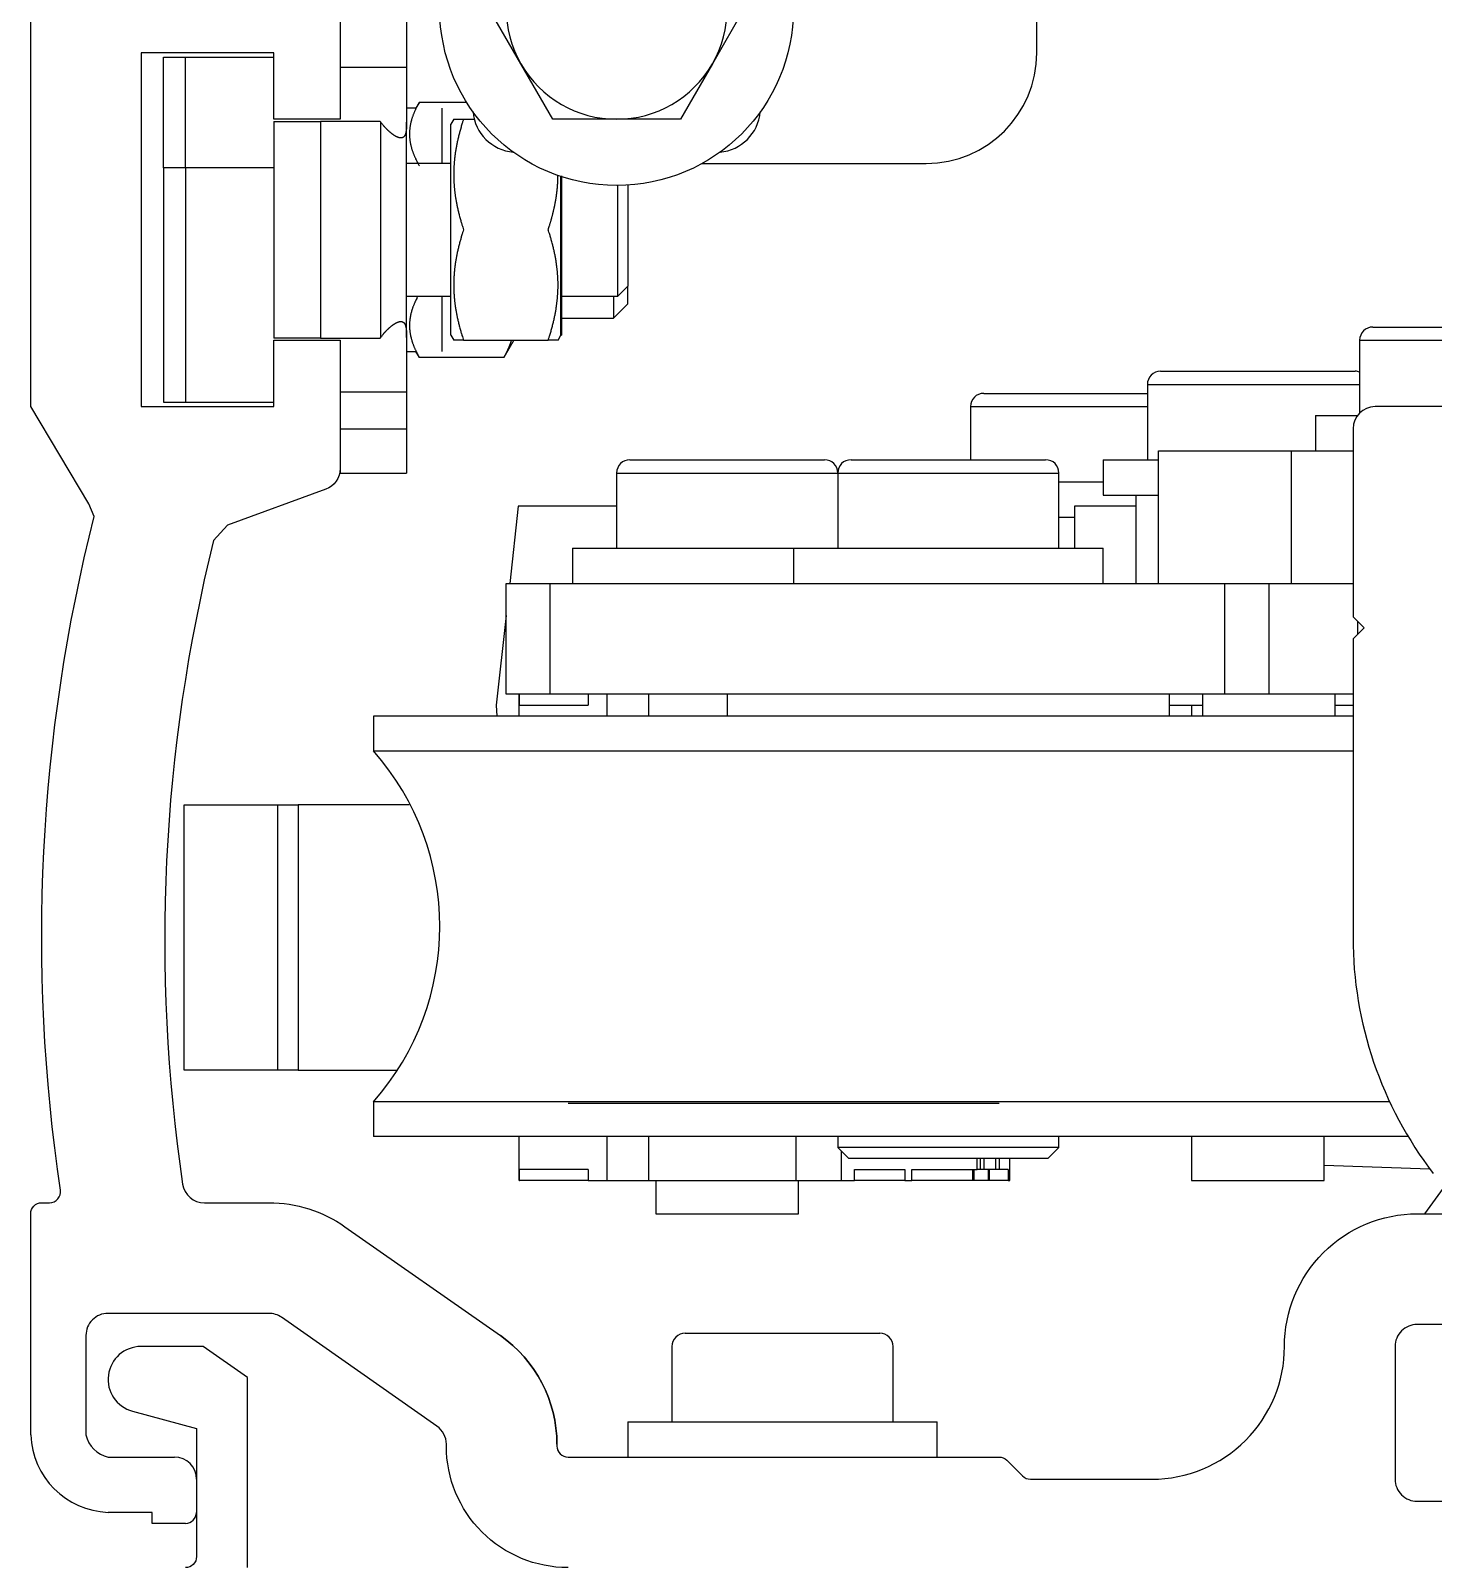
# Model space of a CAD drawing. Header units: centimetres. Extents: x 26569 to 160723, y -3143 to 14565.
# Drawn here: x 46027.742 to 46030.914, y 398.219 to 401.687 of the extents above; entities that cross this region are included whole.
import ezdxf

# ---------------------------------------------------------------- set-up
doc = ezdxf.new("R2010")
doc.units = ezdxf.units.CM
doc.header["$LTSCALE"] = 100
doc.layers.add('A-GLAZ-FRME', color=12, linetype='Continuous')

msp = doc.modelspace()

# ---------------------------------------------------------------- linework, layer by layer
at = {"layer": 'A-GLAZ-FRME'}
for p, q in [((46028.5921, 401.9368), (46028.5921, 401.6036)), ((46030.0171, 401.6368), (46030.0171, 401.8868)), ((46028.8506, 401.6118), (46028.7784, 401.7368)), ((46029.3558, 401.7368), (46029.2836, 401.6118)), ((46028.0421, 401.3768), (46028.0421, 401.6268)), ((46028.0421, 401.6268), (46028.0921, 401.6268)), ((46028.0921, 401.3768), (46028.0921, 401.6268)), ((46028.0921, 401.6268), (46028.2921, 401.6268)), ((46028.5921, 401.6036), (46028.4421, 401.6036)), ((46028.5921, 401.6036), (46028.5921, 401.4803)), ((46028.9228, 401.4868), (46028.8506, 401.6118)), ((46029.2836, 401.6118), (46029.2114, 401.4868)), ((46028.6137, 401.5118), (46028.5921, 401.5118)), ((46028.621, 401.5255), (46028.6131, 401.5118)), ((46028.621, 401.5255), (46028.7275, 401.5255)), ((46028.6721, 401.5118), (46028.6721, 401.3868)), ((46028.2917, 401.4818), (46028.2917, 400.9918)), ((46028.2917, 401.4818), (46028.3977, 401.4818)), ((46028.3977, 401.4818), (46028.3977, 400.9918)), ((46028.5324, 401.4818), (46028.3977, 401.4818)), ((46028.5335, 401.4803), (46028.5335, 400.9934)), ((46028.5921, 400.9934), (46028.5921, 401.4803)), ((46028.6986, 401.4868), (46028.6921, 401.4755)), ((46028.6921, 400.9982), (46028.6921, 401.4755)), ((46028.6986, 401.4868), (46028.721, 401.4868)), ((46028.721, 401.4868), (46028.7453, 401.4868)), ((46029.0671, 401.4868), (46028.9228, 401.4868)), ((46029.2114, 401.4868), (46029.0671, 401.4868)), ((46028.0921, 401.3768), (46028.0421, 401.3768)), ((46028.0421, 401.3768), (46028.0421, 400.8468)), ((46028.2917, 401.3768), (46028.0921, 401.3768)), ((46028.0921, 401.3768), (46028.0921, 400.8468)), ((46028.6921, 401.3868), (46028.5921, 401.3868)), ((46029.2608, 401.3868), (46029.7671, 401.3868)), ((46028.9411, 400.9982), (46028.9411, 401.3589)), ((46028.9421, 401.3586), (46028.9421, 400.9982)), ((46029.0696, 401.2368), (46029.0696, 401.3379)), ((46029.0921, 401.3382), (46029.0921, 401.2368)), ((46029.0696, 401.0868), (46029.0696, 401.2368)), ((46029.0921, 401.2368), (46029.0921, 401.1093)), ((46029.0696, 401.0868), (46029.0921, 401.1093)), ((46029.0921, 401.0693), (46029.0921, 401.1093)), ((46028.5921, 401.0868), (46028.6921, 401.0868)), ((46028.6721, 401.0868), (46028.6721, 400.9618)), ((46028.9421, 401.0868), (46029.0696, 401.0868)), ((46029.0596, 401.0868), (46029.0596, 401.0368)), ((46029.0596, 401.0368), (46029.0921, 401.0693)), ((46028.9421, 401.0368), (46029.0596, 401.0368)), ((46028.3977, 400.9918), (46028.2917, 400.9918)), ((46028.3977, 400.9918), (46028.5324, 400.9918)), ((46028.5921, 400.9934), (46028.5921, 400.87)), ((46028.6921, 400.9982), (46028.6986, 400.9869)), ((46028.9346, 400.9869), (46028.9411, 400.9982)), ((46028.9411, 400.9982), (46028.9421, 400.9982)), ((46030.7771, 401.0168), (46030.9971, 401.0168)), ((46028.5921, 400.9618), (46028.6137, 400.9618)), ((46028.621, 400.9482), (46028.6131, 400.9618)), ((46028.721, 400.9868), (46028.6986, 400.9869)), ((46028.721, 400.9868), (46028.9122, 400.9868)), ((46028.8346, 400.9868), (46028.8122, 400.9482)), ((46028.9346, 400.9868), (46028.9122, 400.9868)), ((46030.7471, 400.9868), (46030.7471, 400.8224)), ((46030.7471, 400.9868), (46030.9971, 400.9868)), ((46028.8122, 400.9482), (46028.621, 400.9482)), ((46030.2671, 400.8868), (46030.2671, 400.7168)), ((46030.2671, 400.8868), (46030.5171, 400.8868)), ((46030.2971, 400.9168), (46030.5171, 400.9168)), ((46030.5171, 400.9168), (46030.7371, 400.9168)), ((46030.5171, 400.8868), (46030.7471, 400.8868)), ((46028.4421, 400.87), (46028.5921, 400.87)), ((46028.5921, 400.87), (46028.5921, 400.7868)), ((46029.8971, 400.8669), (46030.1171, 400.8669)), ((46030.1171, 400.8669), (46030.2671, 400.8669)), ((46028.0421, 400.8468), (46028.0921, 400.8468)), ((46028.0921, 400.8468), (46028.2921, 400.8468)), ((46029.8671, 400.8369), (46029.8671, 400.7168)), ((46029.8671, 400.8369), (46030.1171, 400.8369)), ((46030.1171, 400.8369), (46030.2671, 400.8369)), ((46030.6471, 400.8168), (46030.6471, 400.7368)), ((46030.6471, 400.8168), (46030.7432, 400.8168)), ((46031.5321, 400.8368), (46030.7821, 400.8368)), ((46028.4421, 400.7868), (46028.5921, 400.7868)), ((46028.5921, 400.7868), (46028.5921, 400.6868)), ((46030.7321, 400.7868), (46030.7321, 400.3618)), ((46029.0971, 400.7168), (46029.3171, 400.7168)), ((46029.3171, 400.7168), (46029.5371, 400.7168)), ((46029.5971, 400.7168), (46029.8171, 400.7168)), ((46029.8171, 400.7168), (46030.0371, 400.7168)), ((46030.1671, 400.7168), (46030.1671, 400.6368)), ((46030.1671, 400.7168), (46030.2921, 400.7168)), ((46030.2921, 400.4368), (46030.2921, 400.7368)), ((46030.2921, 400.7368), (46030.5921, 400.7368)), ((46030.5921, 400.7368), (46030.5921, 400.4368)), ((46030.5921, 400.7368), (46030.7321, 400.7368)), ((46028.4421, 400.6968), (46028.4421, 400.6868)), ((46028.4421, 400.6868), (46028.5921, 400.6868)), ((46029.0671, 400.6868), (46029.0671, 400.5168)), ((46029.0671, 400.6868), (46029.3171, 400.6868)), ((46029.3171, 400.6868), (46029.5671, 400.6868)), ((46029.5671, 400.6868), (46029.5671, 400.5168)), ((46029.5671, 400.6868), (46029.8171, 400.6868)), ((46029.8171, 400.6868), (46030.0671, 400.6868)), ((46030.0671, 400.5168), (46030.0671, 400.6868)), ((46030.0671, 400.6669), (46030.1171, 400.6669)), ((46030.1171, 400.6669), (46030.1671, 400.6669)), ((46028.8446, 400.6118), (46028.8252, 400.4368)), ((46029.0671, 400.6118), (46028.8446, 400.6118)), ((46030.2421, 400.6118), (46030.1021, 400.6118)), ((46030.1021, 400.6118), (46030.1021, 400.5168)), ((46030.1671, 400.6368), (46030.2421, 400.6368)), ((46030.2421, 400.4368), (46030.2421, 400.6368)), ((46030.2421, 400.6368), (46030.2921, 400.6368)), ((46030.0671, 400.5869), (46030.1021, 400.5869)), ((46028.9671, 400.5168), (46028.9671, 400.4368)), ((46028.9671, 400.5168), (46029.3171, 400.5168)), ((46029.3171, 400.5168), (46029.4671, 400.5168)), ((46029.4671, 400.5168), (46029.4671, 400.4368)), ((46029.4671, 400.5168), (46029.8171, 400.5168)), ((46029.8171, 400.5168), (46030.1671, 400.5168)), ((46030.1671, 400.4368), (46030.1671, 400.5168)), ((46028.8171, 400.1868), (46028.8171, 400.4368)), ((46028.8171, 400.4368), (46028.9171, 400.4368)), ((46028.8171, 400.4368), (46028.8171, 400.4368)), ((46028.9171, 400.1868), (46028.9171, 400.4368)), ((46028.9171, 400.4368), (46030.4421, 400.4368)), ((46028.9634, 400.4368), (46028.9634, 400.4368)), ((46030.2259, 400.4368), (46030.2259, 400.4368)), ((46030.4421, 400.1868), (46030.4421, 400.4368)), ((46030.4421, 400.4368), (46030.5421, 400.4368)), ((46030.5421, 400.4368), (46030.7321, 400.4368)), ((46030.5421, 400.4368), (46030.5421, 400.1868)), ((46028.8171, 400.3643), (46028.7946, 400.1618)), ((46030.7321, 400.3618), (46030.7571, 400.3368)), ((46030.7571, 400.3368), (46030.7321, 400.3118)), ((46030.7421, 400.3518), (46030.7421, 400.3218)), ((46030.7321, 400.3118), (46030.7321, 399.6368)), ((46028.7946, 400.1618), (46028.7946, 400.1618)), ((46028.7946, 400.1618), (46028.7959, 400.1368)), ((46028.9171, 400.1868), (46028.8171, 400.1868)), ((46028.8467, 400.1368), (46028.8467, 400.1868)), ((46028.8473, 400.1618), (46028.8473, 400.1868)), ((46028.8473, 400.1618), (46029.0027, 400.1618)), ((46030.4421, 400.1868), (46028.9171, 400.1868)), ((46029.0027, 400.1868), (46029.0027, 400.1618)), ((46029.0453, 400.1368), (46029.0453, 400.1868)), ((46029.1397, 400.1368), (46029.1397, 400.1868)), ((46029.3171, 400.1868), (46029.3171, 400.1368)), ((46030.3171, 400.1368), (46030.3171, 400.1868)), ((46030.3171, 400.1618), (46030.3921, 400.1618)), ((46030.3671, 400.1618), (46030.3671, 400.1368)), ((46030.3921, 400.1868), (46030.3921, 400.1368)), ((46030.5421, 400.1868), (46030.4421, 400.1868)), ((46030.7321, 400.1868), (46030.5421, 400.1868)), ((46030.6921, 400.1368), (46030.6921, 400.1868)), ((46030.6921, 400.1618), (46030.7321, 400.1618)), ((46028.5171, 400.1368), (46028.5171, 400.0587)), ((46029.8171, 400.1368), (46028.5171, 400.1368)), ((46030.7321, 400.1368), (46029.8171, 400.1368)), ((46030.7321, 400.1368), (46030.7321, 400.1368)), ((46028.5171, 400.0587), (46029.8171, 400.0587)), ((46029.8171, 400.0587), (46030.7321, 400.0587)), ((46028.0893, 399.9368), (46028.3008, 399.9368)), ((46028.0893, 399.3368), (46028.0893, 399.9368)), ((46028.3008, 399.9368), (46028.3467, 399.9368)), ((46028.3008, 399.3368), (46028.3008, 399.9368)), ((46028.5978, 399.9368), (46028.3467, 399.9368)), ((46028.3467, 399.9368), (46028.3467, 399.3368)), ((46028.3008, 399.3368), (46028.0893, 399.3368)), ((46028.3467, 399.3368), (46028.3008, 399.3368)), ((46028.3467, 399.3368), (46028.5703, 399.3368)), ((46028.5171, 399.265), (46028.5171, 399.1868)), ((46029.8171, 399.265), (46028.5171, 399.265)), ((46028.9571, 399.2618), (46029.9318, 399.2618)), ((46030.8151, 399.265), (46029.8171, 399.265)), ((46029.8171, 399.1868), (46028.5171, 399.1868)), ((46028.8467, 399.0868), (46028.8467, 399.1868)), ((46029.0453, 399.0868), (46029.0453, 399.1868)), ((46029.1397, 399.0868), (46029.1397, 399.1868)), ((46029.4729, 399.0868), (46029.4729, 399.1868)), ((46029.5671, 399.1868), (46029.5671, 399.1618)), ((46030.8567, 399.1868), (46029.8171, 399.1868)), ((46030.0671, 399.1618), (46030.0671, 399.1868)), ((46030.3671, 399.1868), (46030.3671, 399.0868)), ((46030.6671, 399.0868), (46030.6671, 399.1868)), ((46029.5671, 399.1618), (46029.5921, 399.1368)), ((46029.8171, 399.1618), (46029.5671, 399.1618)), ((46029.5751, 399.1538), (46029.5751, 399.0868)), ((46030.0671, 399.1618), (46029.8171, 399.1618)), ((46030.0421, 399.1368), (46030.0671, 399.1618)), ((46029.8171, 399.1368), (46029.5921, 399.1368)), ((46030.0421, 399.1368), (46029.8171, 399.1368)), ((46029.8822, 399.1118), (46029.8822, 399.1368)), ((46029.8898, 399.1118), (46029.8898, 399.1368)), ((46029.8974, 399.1368), (46029.8974, 399.1118)), ((46029.9247, 399.1118), (46029.9247, 399.1368)), ((46029.9323, 399.1368), (46029.9323, 399.1118)), ((46029.956, 399.0868), (46029.956, 399.1368)), ((46030.0421, 399.1368), (46030.0421, 399.1368)), ((46030.6671, 399.1222), (46030.9056, 399.1139)), ((46028.8467, 399.0868), (46028.8473, 399.0868)), ((46029.0027, 399.1118), (46028.8473, 399.1118)), ((46028.8473, 399.0868), (46028.8473, 399.1118)), ((46029.0027, 399.0868), (46028.8473, 399.0868)), ((46029.0027, 399.1118), (46029.0027, 399.0868)), ((46029.0027, 399.0868), (46029.0453, 399.0868)), ((46029.0453, 399.0868), (46029.1397, 399.0868)), ((46029.1397, 399.0868), (46029.4729, 399.0868)), ((46029.1559, 399.0868), (46029.1559, 399.0118)), ((46029.4729, 399.0868), (46029.5751, 399.0868)), ((46029.4784, 399.0118), (46029.4784, 399.0868)), ((46029.5751, 399.0868), (46029.6046, 399.0868)), ((46029.6046, 399.1118), (46029.7189, 399.1118)), ((46029.6046, 399.0868), (46029.6046, 399.1118)), ((46029.7189, 399.0868), (46029.6046, 399.0868)), ((46029.6046, 399.0868), (46029.6046, 399.0868)), ((46029.7189, 399.1118), (46029.7189, 399.0868)), ((46029.7189, 399.0868), (46029.7347, 399.0868)), ((46029.7347, 399.1118), (46029.8822, 399.1118)), ((46029.7347, 399.0868), (46029.7347, 399.1118)), ((46029.8719, 399.0868), (46029.7347, 399.0868)), ((46029.7347, 399.0868), (46029.7347, 399.0868)), ((46029.8719, 399.1118), (46029.8719, 399.0868)), ((46029.8754, 399.0868), (46029.8719, 399.0868)), ((46029.8754, 399.0868), (46029.8754, 399.1118)), ((46029.9068, 399.0868), (46029.8754, 399.0868)), ((46029.8754, 399.0868), (46029.8754, 399.0868)), ((46029.8898, 399.1118), (46029.8822, 399.1118)), ((46029.8974, 399.1118), (46029.8898, 399.1118)), ((46029.9247, 399.1118), (46029.8974, 399.1118)), ((46029.9068, 399.1118), (46029.9068, 399.0868)), ((46029.9103, 399.0868), (46029.9068, 399.0868)), ((46029.9103, 399.0868), (46029.9103, 399.1118)), ((46029.9525, 399.0868), (46029.9103, 399.0868)), ((46029.9103, 399.0868), (46029.9103, 399.0868)), ((46029.9323, 399.1118), (46029.9247, 399.1118)), ((46029.9525, 399.1118), (46029.9323, 399.1118)), ((46029.9525, 399.1118), (46029.9525, 399.0868)), ((46029.9525, 399.0868), (46029.956, 399.0868)), ((46030.3671, 399.0868), (46030.6671, 399.0868)), ((46030.9421, 399.078), (46030.8941, 399.0118)), ((46029.1559, 399.0118), (46029.4784, 399.0118)), ((46029.2221, 398.7418), (46029.6621, 398.7418)), ((46029.1921, 398.7118), (46029.1921, 398.5418)), ((46029.6921, 398.5418), (46029.6921, 398.7118)), ((46029.0921, 398.5418), (46029.7921, 398.5418)), ((46029.0921, 398.5418), (46029.0921, 398.4618)), ((46029.7921, 398.4618), (46029.7921, 398.5418)), ((46027.9171, 398.4618), (46028.0671, 398.4618)), ((46028.9321, 398.4908), (46028.9321, 398.4868)), ((46028.1171, 398.4118), (46028.1171, 398.3368))]:
    msp.add_line(p, q, dxfattribs=at)
at = {"layer": 'A-GLAZ-FRME', "elevation": 0}
for points in [[(46027.7421, 398.5118), (46027.7421, 399.0118, -0.414214), (46027.7671, 399.0368), (46027.7847, 399.0368, 0.458249), (46027.8095, 399.0655, -0.099361), (46027.8858, 400.5886), (46027.8735, 400.6168), (46027.7421, 400.8371), (46027.7421, 406.5468, -0.414214), (46027.7571, 406.5618), (46027.8252, 406.5618, -0.339454), (46027.8734, 406.5248)], [(46028.4421, 401.8368), (46028.4421, 401.4868), (46028.2921, 401.4868), (46028.2921, 401.6368), (46027.9921, 401.6368), (46027.9921, 400.8368), (46028.2921, 400.8368), (46028.2921, 400.9868), (46028.4421, 400.9868), (46028.4421, 400.6968, -0.315299), (46028.4092, 400.6499), (46028.1871, 400.569), (46028.1558, 400.5345, 0.097785), (46028.0856, 399.0791, 0.369352), (46028.135, 399.0368), (46028.2807, 399.0368, -0.153915), (46028.4528, 398.9826), (46028.8042, 398.7366, -0.244698), (46028.9321, 398.4908), (46028.9321, 398.4868, 0.414214), (46028.9571, 398.4618), (46029.9318, 398.4618, -0.198912), (46029.9494, 398.4545), (46029.9848, 398.4192, 0.198912), (46030.0025, 398.4118), (46030.2771, 398.4118, 0.414214), (46030.5771, 398.7118, -0.414214), (46030.8771, 399.0118), (46031.0671, 399.0118, 0.414214)], [(46028.9571, 398.2118, -0.414214), (46028.6821, 398.4868), (46028.6821, 398.4908, 0.244698), (46028.6608, 398.5318), (46028.3094, 398.7778, 0.153915), (46028.2807, 398.7868), (46027.9171, 398.7868, 0.414214), (46027.8671, 398.7368), (46027.8671, 398.5118)], [(46031.0171, 398.7618), (46030.8771, 398.7618, 0.414214), (46030.8271, 398.7118), (46030.8271, 398.4118, 0.414214), (46030.8771, 398.3618), (46031.5171, 398.3618)], [(46028.2321, 398.2118), (46028.2321, 398.6418), (46028.1321, 398.7118), (46027.9915, 398.7118, 0.876979), (46027.9722, 398.5657), (46028.1171, 398.5268), (46028.1171, 398.2368, -0.414217), (46028.0921, 398.2118)]]:
    msp.add_lwpolyline(points, format="xyb", dxfattribs=at)
at = {"layer": 'A-GLAZ-FRME'}
for points in [[(46028.621, 401.5255, 0.003384), (46028.6189, 401.5219, 0.006458), (46028.6179, 401.52, 0.000172), (46028.6152, 401.515, 0.003369), (46028.6151, 401.5147, 0.003589), (46028.6138, 401.5121, 0.003548), (46028.6126, 401.5095, 0.003801), (46028.6114, 401.507, 0.003757), (46028.6102, 401.5044, 0.003981), (46028.6092, 401.502, 0.00392), (46028.6082, 401.4995, 0.004144), (46028.6072, 401.4971, 0.004108), (46028.6063, 401.4946, 0.004341), (46028.6055, 401.4922, 0.00428), (46028.6047, 401.4898, 0.004496), (46028.6039, 401.4875, 0.004462), (46028.6032, 401.4851, 0.004656), (46028.6026, 401.4828, 0.004599), (46028.602, 401.4805, 0.004782), (46028.6015, 401.4782, 0.004748), (46028.601, 401.4759, 0.004931), (46028.6005, 401.4736, 0.004901), (46028.6001, 401.4713, 0.005013), (46028.5998, 401.469, 0.004979), (46028.5995, 401.4668, 0.005064), (46028.5992, 401.4645, 0.005048), (46028.599, 401.4623, 0.005143), (46028.5989, 401.4601, 0.005136), (46028.5987, 401.4578, 0.00517), (46028.5987, 401.4556, 0.005148), (46028.5986, 401.4533, 0.005148), (46028.5987, 401.4511, 0.00517), (46028.5987, 401.4489, 0.005136), (46028.5989, 401.4466, 0.005143), (46028.599, 401.4444, 0.005048), (46028.5992, 401.4421, 0.005064), (46028.5995, 401.4399, 0.004979), (46028.5998, 401.4376, 0.005013), (46028.6001, 401.4354, 0.004901), (46028.6005, 401.4331, 0.004931), (46028.601, 401.4308, 0.004748), (46028.6015, 401.4285, 0.004782), (46028.602, 401.4262, 0.004599), (46028.6026, 401.4239, 0.004656), (46028.6032, 401.4216, 0.004462), (46028.6039, 401.4192, 0.004496), (46028.6047, 401.4169, 0.00428), (46028.6055, 401.4145, 0.004343), (46028.6063, 401.4121, 0.004106), (46028.6072, 401.4096, 0.004137), (46028.6082, 401.4072, 0.003918), (46028.6092, 401.4047, 0.003984), (46028.6102, 401.4022, 0.003763), (46028.6113, 401.4, 0.00308), (46028.6126, 401.3972, 0.004268), (46028.6126, 401.397, 0.000141), (46028.6151, 401.392, 0.010202), (46028.6174, 401.3875, 0.007033), (46028.621, 401.3812)], [(46028.5921, 401.4803, -0.001449), (46028.5921, 401.4781, -0.002807), (46028.5921, 401.477, -0.000039), (46028.592, 401.4739, -0.001436), (46028.592, 401.4738, -0.002182), (46028.592, 401.4725, -0.001834), (46028.5919, 401.4708, -0.00267), (46028.5919, 401.4695, -0.002269), (46028.5918, 401.4679, -0.003232), (46028.5917, 401.4666, -0.002796), (46028.5916, 401.4651, -0.003931), (46028.5915, 401.4639, -0.003402), (46028.5914, 401.4625, -0.004738), (46028.5912, 401.4613, -0.004135), (46028.591, 401.46, -0.005768), (46028.5909, 401.4589, -0.005042), (46028.5906, 401.4577, -0.00701), (46028.5904, 401.4567, -0.006183), (46028.5902, 401.4555, -0.008494), (46028.5899, 401.4546, -0.007455), (46028.5896, 401.4535, -0.01026), (46028.5893, 401.4527, -0.009144), (46028.5889, 401.4517, -0.012522), (46028.5886, 401.451, -0.011136), (46028.5882, 401.4501, -0.014922), (46028.5878, 401.4494, -0.013524), (46028.5873, 401.4487, -0.017578), (46028.5869, 401.4481, -0.016145), (46028.5863, 401.4474, -0.01988), (46028.5858, 401.4469, -0.018658), (46028.5853, 401.4464, -0.021494), (46028.5847, 401.4459, -0.020679), (46028.584, 401.4455, -0.021854), (46028.5834, 401.4452, -0.021581), (46028.5827, 401.4449, -0.020661), (46028.582, 401.4447, -0.020946), (46028.5812, 401.4445, -0.018344), (46028.5804, 401.4444, -0.019302), (46028.5796, 401.4443, -0.015597), (46028.5787, 401.4443, -0.016872), (46028.5779, 401.4444, -0.013026), (46028.5769, 401.4445, -0.014266), (46028.5761, 401.4447, -0.010899), (46028.575, 401.4449, -0.012047), (46028.5741, 401.4452, -0.009203), (46028.5731, 401.4455, -0.010113), (46028.5721, 401.4459, -0.007781), (46028.571, 401.4463, -0.008588), (46028.5701, 401.4468, -0.006671), (46028.5689, 401.4473, -0.007257), (46028.5679, 401.4479, -0.005759), (46028.5667, 401.4485, -0.006328), (46028.5657, 401.4492, -0.00506), (46028.5645, 401.4499, -0.005418), (46028.5634, 401.4506, -0.004415), (46028.5621, 401.4515, -0.004727), (46028.561, 401.4523, -0.004076), (46028.5597, 401.4532, -0.004331), (46028.5586, 401.4541, -0.003789), (46028.5573, 401.4551, -0.003983), (46028.5562, 401.456, -0.003496), (46028.5549, 401.4571, -0.003647), (46028.5538, 401.4581, -0.003306), (46028.5525, 401.4592, -0.003453), (46028.5513, 401.4602, -0.003187), (46028.5501, 401.4614, -0.003264), (46028.549, 401.4625, -0.003047), (46028.5478, 401.4637, -0.003136), (46028.5466, 401.4649, -0.002983), (46028.5454, 401.4661, -0.003021), (46028.5443, 401.4673, -0.002928), (46028.5431, 401.4685, -0.002953), (46028.542, 401.4698, -0.002946), (46028.541, 401.4709, -0.002348), (46028.5398, 401.4724, -0.003573), (46028.5397, 401.4724, -0.000106), (46028.5376, 401.475, -0.008887), (46028.5359, 401.4771, -0.005976), (46028.5335, 401.4803)], [(46028.721, 401.4868, 0.002285), (46028.7189, 401.4806, 0.004417), (46028.7179, 401.4774, 0.00008), (46028.7152, 401.4684, 0.002286), (46028.7151, 401.4681, 0.002383), (46028.7138, 401.4636, 0.002372), (46028.7126, 401.4591, 0.002463), (46028.7114, 401.4548, 0.002448), (46028.7102, 401.4503, 0.002541), (46028.7092, 401.446, 0.002536), (46028.7082, 401.4417, 0.002616), (46028.7072, 401.4375, 0.0026), (46028.7063, 401.4333, 0.002673), (46028.7055, 401.4292, 0.00267), (46028.7047, 401.425, 0.002743), (46028.7039, 401.4209, 0.002722), (46028.7032, 401.4168, 0.002799), (46028.7026, 401.4128, 0.002801), (46028.702, 401.4088, 0.002861), (46028.7015, 401.4048, 0.002842), (46028.701, 401.4008, 0.002881), (46028.7005, 401.3969, 0.002883), (46028.7001, 401.3929, 0.002929), (46028.6998, 401.389, 0.002923), (46028.6995, 401.3851, 0.002951), (46028.6992, 401.3812, 0.002942), (46028.699, 401.3773, 0.002969), (46028.6989, 401.3734, 0.002974), (46028.6987, 401.3696, 0.002983), (46028.6987, 401.3657, 0.002972), (46028.6986, 401.3618, 0.002973), (46028.6987, 401.358, 0.002983), (46028.6987, 401.3541, 0.002974), (46028.6989, 401.3502, 0.002969), (46028.699, 401.3463, 0.002942), (46028.6992, 401.3424, 0.002951), (46028.6995, 401.3386, 0.002922), (46028.6998, 401.3346, 0.002928), (46028.7001, 401.3307, 0.002883), (46028.7005, 401.3268, 0.002884), (46028.701, 401.3229, 0.002843), (46028.7015, 401.3189, 0.002858), (46028.702, 401.3149, 0.002799), (46028.7026, 401.3109, 0.0028), (46028.7032, 401.3068, 0.002726), (46028.7039, 401.3027, 0.002745), (46028.7047, 401.2987, 0.002669), (46028.7055, 401.2945, 0.002671), (46028.7063, 401.2904, 0.002598), (46028.7072, 401.2861, 0.002615), (46028.7082, 401.2819, 0.002537), (46028.7092, 401.2776, 0.002541), (46028.7102, 401.2733, 0.002448), (46028.7113, 401.2694, 0.001986), (46028.7126, 401.2645, 0.002849), (46028.7126, 401.2644, 0.000064), (46028.7151, 401.2556, 0.006891), (46028.7174, 401.2479, 0.004709), (46028.721, 401.2368)], [(46028.9122, 401.2368, 0.001109), (46028.9133, 401.24, 0.00218), (46028.9138, 401.2416, 0.000019), (46028.9153, 401.2462, 0.001111), (46028.9153, 401.2462, 0.001129), (46028.916, 401.2485, 0.001125), (46028.9167, 401.2508, 0.00115), (46028.9174, 401.2531, 0.00115), (46028.9181, 401.2554, 0.001176), (46028.9187, 401.2576, 0.001172), (46028.9194, 401.2599, 0.001188), (46028.92, 401.2621, 0.001177), (46028.9206, 401.2643, 0.001214), (46028.9212, 401.2665, 0.001229), (46028.9218, 401.2687, 0.001241), (46028.9223, 401.2708, 0.001214), (46028.9229, 401.273, 0.001235), (46028.9234, 401.2752, 0.001259), (46028.9239, 401.2773, 0.001288), (46028.9244, 401.2794, 0.001263), (46028.9249, 401.2815, 0.001275), (46028.9254, 401.2836, 0.001286), (46028.9259, 401.2857, 0.001316), (46028.9263, 401.2878, 0.001309), (46028.9268, 401.2899, 0.001318), (46028.9272, 401.2919, 0.001311), (46028.9276, 401.294, 0.001337), (46028.928, 401.2961, 0.001343), (46028.9284, 401.2981, 0.001364), (46028.9288, 401.3001, 0.001358), (46028.9292, 401.3022, 0.001356), (46028.9295, 401.3042, 0.00135), (46028.9298, 401.3062, 0.001378), (46028.9302, 401.3082, 0.001378), (46028.9305, 401.3102, 0.001415), (46028.9308, 401.3122, 0.001419), (46028.9311, 401.3142, 0.001405), (46028.9313, 401.3161, 0.001386), (46028.9316, 401.3181, 0.001402), (46028.9319, 401.3201, 0.001418), (46028.9321, 401.3221, 0.001457), (46028.9323, 401.324, 0.001446), (46028.9325, 401.326, 0.001435), (46028.9328, 401.3279, 0.001426), (46028.9329, 401.3299, 0.001446), (46028.9331, 401.3318, 0.001471), (46028.9333, 401.3338, 0.001465), (46028.9335, 401.3357, 0.001432), (46028.9336, 401.3376, 0.001442), (46028.9337, 401.3396, 0.001473), (46028.9339, 401.3415, 0.001494), (46028.934, 401.3434, 0.001462), (46028.9341, 401.3453, 0.001463), (46028.9341, 401.3471, 0.001186), (46028.9342, 401.3492, 0.001791), (46028.9342, 401.3492, 0.000026), (46028.9344, 401.353, 0.004399), (46028.9344, 401.3561, 0.002948), (46028.9345, 401.3607)], [(46028.721, 401.2368, 0.002285), (46028.7189, 401.2306, 0.004417), (46028.7179, 401.2274, 0.00008), (46028.7152, 401.2184, 0.002288), (46028.7151, 401.2181, 0.002384), (46028.7138, 401.2136, 0.002371), (46028.7126, 401.2091, 0.00246), (46028.7114, 401.2048, 0.002447), (46028.7102, 401.2003, 0.002542), (46028.7092, 401.196, 0.002536), (46028.7082, 401.1917, 0.002616), (46028.7072, 401.1875, 0.0026), (46028.7063, 401.1833, 0.002673), (46028.7055, 401.1792, 0.00267), (46028.7047, 401.175, 0.002743), (46028.7039, 401.1709, 0.002722), (46028.7032, 401.1668, 0.002799), (46028.7026, 401.1628, 0.0028), (46028.702, 401.1588, 0.002861), (46028.7015, 401.1548, 0.002843), (46028.701, 401.1508, 0.002882), (46028.7005, 401.1469, 0.002882), (46028.7001, 401.1429, 0.002928), (46028.6998, 401.139, 0.002922), (46028.6995, 401.1351, 0.002951), (46028.6992, 401.1312, 0.002942), (46028.699, 401.1273, 0.002969), (46028.6989, 401.1234, 0.002974), (46028.6987, 401.1196, 0.002983), (46028.6987, 401.1157, 0.002972), (46028.6986, 401.1118, 0.002972), (46028.6987, 401.108, 0.002983), (46028.6987, 401.1041, 0.002974), (46028.6989, 401.1002, 0.002969), (46028.699, 401.0963, 0.002942), (46028.6992, 401.0924, 0.002951), (46028.6995, 401.0886, 0.002922), (46028.6998, 401.0846, 0.002928), (46028.7001, 401.0807, 0.002882), (46028.7005, 401.0768, 0.002882), (46028.701, 401.0729, 0.002843), (46028.7015, 401.0689, 0.002861), (46028.702, 401.0649, 0.0028), (46028.7026, 401.0609, 0.002799), (46028.7032, 401.0568, 0.002722), (46028.7039, 401.0527, 0.002743), (46028.7047, 401.0487, 0.00267), (46028.7055, 401.0445, 0.002673), (46028.7063, 401.0404, 0.0026), (46028.7072, 401.0361, 0.002616), (46028.7082, 401.0319, 0.002536), (46028.7092, 401.0276, 0.002542), (46028.7102, 401.0233, 0.002447), (46028.7113, 401.0194, 0.001984), (46028.7126, 401.0145, 0.002847), (46028.7126, 401.0143, 0.000064), (46028.7151, 401.0055, 0.006894), (46028.7174, 400.9979, 0.004711), (46028.721, 400.9868)], [(46028.9122, 400.9868, 0.002279), (46028.9143, 400.9931, 0.004405), (46028.9153, 400.9963, 0.00008), (46028.918, 401.0052, 0.002282), (46028.9181, 401.0055, 0.00239), (46028.9194, 401.01, 0.002381), (46028.9207, 401.0145, 0.002464), (46028.9218, 401.0189, 0.002448), (46028.923, 401.0233, 0.002528), (46028.924, 401.0276, 0.002522), (46028.9251, 401.0319, 0.002615), (46028.926, 401.0361, 0.002599), (46028.9269, 401.0404, 0.002687), (46028.9278, 401.0445, 0.002685), (46028.9285, 401.0487, 0.002743), (46028.9293, 401.0527, 0.002719), (46028.93, 401.0568, 0.002787), (46028.9306, 401.0609, 0.002796), (46028.9312, 401.0649, 0.002865), (46028.9317, 401.0689, 0.002843), (46028.9322, 401.0729, 0.002882), (46028.9327, 401.0768, 0.002882), (46028.9331, 401.0807, 0.002928), (46028.9334, 401.0846, 0.002922), (46028.9337, 401.0886, 0.002951), (46028.934, 401.0924, 0.002942), (46028.9342, 401.0963, 0.002969), (46028.9344, 401.1002, 0.002974), (46028.9345, 401.1041, 0.002983), (46028.9345, 401.108, 0.002972), (46028.9346, 401.1118, 0.002972), (46028.9345, 401.1157, 0.002983), (46028.9345, 401.1196, 0.002974), (46028.9344, 401.1234, 0.002969), (46028.9342, 401.1273, 0.002942), (46028.934, 401.1312, 0.002951), (46028.9337, 401.1351, 0.002922), (46028.9334, 401.139, 0.002928), (46028.9331, 401.1429, 0.002882), (46028.9327, 401.1469, 0.002882), (46028.9322, 401.1508, 0.002843), (46028.9317, 401.1548, 0.002865), (46028.9312, 401.1588, 0.002796), (46028.9306, 401.1628, 0.002787), (46028.93, 401.1668, 0.002719), (46028.9293, 401.1709, 0.002743), (46028.9285, 401.175, 0.002685), (46028.9278, 401.1792, 0.002687), (46028.9269, 401.1833, 0.002599), (46028.926, 401.1875, 0.002615), (46028.9251, 401.1917, 0.002522), (46028.924, 401.196, 0.002528), (46028.923, 401.2003, 0.002448), (46028.922, 401.2043, 0.001987), (46028.9207, 401.2091, 0.002857), (46028.9206, 401.2093, 0.000064), (46028.9181, 401.2181, 0.006888), (46028.9158, 401.2258, 0.004707), (46028.9122, 401.2368)], [(46028.6178, 401.0868, 0.003425), (46028.616, 401.0835, 0.006543), (46028.6151, 401.0817, 0.000178), (46028.6128, 401.0769, 0.003424), (46028.6126, 401.0767, 0.003656), (46028.6115, 401.0742, 0.003613), (46028.6104, 401.0718, 0.003826), (46028.6094, 401.0694, 0.003771), (46028.6084, 401.067, 0.003984), (46028.6074, 401.0646, 0.003953), (46028.6065, 401.0623, 0.00416), (46028.6057, 401.06, 0.004097), (46028.6049, 401.0576, 0.004304), (46028.6042, 401.0554, 0.004275), (46028.6035, 401.0531, 0.004477), (46028.6029, 401.0508, 0.004419), (46028.6023, 401.0486, 0.004589), (46028.6017, 401.0463, 0.004568), (46028.6012, 401.0441, 0.004714), (46028.6008, 401.0419, 0.004671), (46028.6004, 401.0397, 0.004792), (46028.6, 401.0375, 0.004768), (46028.5997, 401.0353, 0.004895), (46028.5994, 401.0332, 0.004881), (46028.5992, 401.031, 0.004948), (46028.599, 401.0288, 0.004918), (46028.5988, 401.0266, 0.004959), (46028.5987, 401.0245, 0.004963), (46028.5987, 401.0223, 0.004996), (46028.5986, 401.0202, 0.00499), (46028.5987, 401.018, 0.004966), (46028.5987, 401.0159, 0.00497), (46028.5988, 401.0137, 0.004926), (46028.599, 401.0115, 0.004951), (46028.5992, 401.0094, 0.004865), (46028.5994, 401.0072, 0.004882), (46028.5997, 401.005, 0.004761), (46028.6001, 401.0028, 0.004793), (46028.6004, 401.0007, 0.004667), (46028.6008, 400.9984, 0.004699), (46028.6013, 400.9962, 0.004552), (46028.6018, 400.994, 0.004587), (46028.6024, 400.9918, 0.004413), (46028.603, 400.9895, 0.004464), (46028.6036, 400.9873, 0.004251), (46028.6043, 400.985, 0.004281), (46028.605, 400.9827, 0.004088), (46028.6058, 400.9804, 0.004147), (46028.6067, 400.9781, 0.003956), (46028.6076, 400.9757, 0.003999), (46028.6085, 400.9734, 0.003757), (46028.6095, 400.9709, 0.003794), (46028.6105, 400.9685, 0.003581), (46028.6115, 400.9663, 0.002948), (46028.6128, 400.9636, 0.004127), (46028.6129, 400.9635, 0.000131), (46028.6153, 400.9586, 0.009828), (46028.6175, 400.9543, 0.006768), (46028.621, 400.9482)], [(46028.5335, 400.9934, -0.003116), (46028.5348, 400.9952, -0.006164), (46028.5355, 400.996, -0.000157), (46028.5376, 400.9986, -0.003134), (46028.5377, 400.9987, -0.003043), (46028.5388, 401.0001, -0.003012), (46028.5399, 401.0014, -0.002994), (46028.541, 401.0028, -0.002975), (46028.5422, 401.0041, -0.003076), (46028.5434, 401.0054, -0.002982), (46028.5446, 401.0067, -0.003175), (46028.5459, 401.008, -0.003066), (46028.5471, 401.0093, -0.003358), (46028.5484, 401.0106, -0.003191), (46028.5497, 401.0119, -0.003571), (46028.5509, 401.013, -0.003383), (46028.5523, 401.0143, -0.003873), (46028.5535, 401.0154, -0.003599), (46028.5549, 401.0166, -0.004259), (46028.5562, 401.0177, -0.003967), (46028.5575, 401.0188, -0.004801), (46028.5588, 401.0198, -0.004381), (46028.5602, 401.0208, -0.005387), (46028.5614, 401.0217, -0.004922), (46028.5628, 401.0227, -0.006226), (46028.564, 401.0235, -0.005602), (46028.5654, 401.0244, -0.007254), (46028.5666, 401.0251, -0.006518), (46028.568, 401.0258, -0.008604), (46028.5692, 401.0265, -0.007653), (46028.5705, 401.0271, -0.010238), (46028.5717, 401.0276, -0.00955), (46028.5729, 401.0281, -0.012194), (46028.574, 401.0284, -0.011505), (46028.5752, 401.0288, -0.014158), (46028.5761, 401.029, -0.013722), (46028.5772, 401.0292, -0.016411), (46028.5781, 401.0293, -0.01603), (46028.579, 401.0293, -0.018358), (46028.5799, 401.0293, -0.018344), (46028.5807, 401.0292, -0.019876), (46028.5815, 401.0291, -0.020251), (46028.5822, 401.0289, -0.020312), (46028.5829, 401.0287, -0.021185), (46028.5836, 401.0284, -0.01955), (46028.5842, 401.028, -0.020911), (46028.5848, 401.0277, -0.017867), (46028.5853, 401.0272, -0.019564), (46028.5858, 401.0268, -0.015611), (46028.5863, 401.0263, -0.017158), (46028.5868, 401.0258, -0.0135), (46028.5872, 401.0252, -0.014887), (46028.5876, 401.0246, -0.01165), (46028.588, 401.0239, -0.012829), (46028.5883, 401.0232, -0.009822), (46028.5887, 401.0225, -0.010856), (46028.589, 401.0217, -0.008215), (46028.5893, 401.0209, -0.00919), (46028.5896, 401.0201, -0.006881), (46028.5899, 401.0192, -0.007638), (46028.5901, 401.0183, -0.005751), (46028.5904, 401.0173, -0.006527), (46028.5906, 401.0164, -0.004848), (46028.5908, 401.0153, -0.005377), (46028.5909, 401.0143, -0.003993), (46028.5911, 401.0132, -0.004554), (46028.5912, 401.0121, -0.003433), (46028.5914, 401.0109, -0.003878), (46028.5915, 401.0098, -0.00282), (46028.5916, 401.0085, -0.003199), (46028.5917, 401.0074, -0.002329), (46028.5918, 401.006, -0.002691), (46028.5919, 401.0048, -0.001964), (46028.5919, 401.0035, -0.001928), (46028.592, 401.0021, -0.001936), (46028.592, 401.002, -0.000033), (46028.5921, 400.9993, -0.004455), (46028.5921, 400.9969, -0.003047), (46028.5921, 400.9934)], [(46028.8122, 400.9482, 0.000815), (46028.8128, 400.9491, 0.001609), (46028.813, 400.9496, 0.000011), (46028.8138, 400.9509, 0.000824), (46028.8138, 400.951, 0.000864), (46028.8142, 400.9517, 0.000872), (46028.8146, 400.9524, 0.000829), (46028.815, 400.953, 0.000793), (46028.8154, 400.9537, 0.000836), (46028.8157, 400.9544, 0.000872), (46028.8161, 400.9551, 0.000942), (46028.8164, 400.9558, 0.000912), (46028.8168, 400.9565, 0.000867), (46028.8172, 400.9571, 0.000876), (46028.8175, 400.9578, 0.000867), (46028.8179, 400.9585, 0.000858), (46028.8182, 400.9591, 0.000921), (46028.8185, 400.9598, 0.000931), (46028.8189, 400.9605, 0.00096), (46028.8192, 400.9611, 0.000931), (46028.8195, 400.9618, 0.00092), (46028.8198, 400.9625, 0.00093), (46028.8202, 400.9631, 0.000957), (46028.8205, 400.9638, 0.00097), (46028.8208, 400.9644, 0.000954), (46028.8211, 400.9651, 0.000916), (46028.8214, 400.9657, 0.00096), (46028.8217, 400.9664, 0.001004), (46028.822, 400.967, 0.001031), (46028.8222, 400.9676, 0.00099), (46028.8225, 400.9683, 0.000955), (46028.8228, 400.9689, 0.000948), (46028.8231, 400.9696, 0.001032), (46028.8234, 400.9702, 0.0011), (46028.8236, 400.9709, 0.001036), (46028.8239, 400.9714, 0.000933), (46028.8242, 400.9721, 0.000949), (46028.8244, 400.9728, 0.001025), (46028.8247, 400.9734, 0.001166), (46028.8249, 400.974, 0.001119), (46028.8252, 400.9746, 0.001039), (46028.8254, 400.9752, 0.00104), (46028.8257, 400.9759, 0.001013), (46028.8259, 400.9765, 0.001017), (46028.8261, 400.9771, 0.001101), (46028.8264, 400.9777, 0.001107), (46028.8266, 400.9783, 0.001134), (46028.8268, 400.9789, 0.001095), (46028.827, 400.9796, 0.00109), (46028.8272, 400.9802, 0.001128), (46028.8275, 400.9808, 0.001121), (46028.8277, 400.9814, 0.001105), (46028.8279, 400.982, 0.001083), (46028.828, 400.9825, 0.000853), (46028.8283, 400.9832, 0.001355), (46028.8283, 400.9832, 0.000016), (46028.8287, 400.9844, 0.003511), (46028.829, 400.9854, 0.002343), (46028.8294, 400.9868)], [(46030.7471, 400.9868), (46030.7471, 400.9868, -0.021381), (46030.7471, 400.9868, -0.019679), (46030.7471, 400.9868, -0.017332), (46030.7471, 400.9868, -0.014832), (46030.7471, 400.9868, -0.012505), (46030.7471, 400.9868, -0.010479), (46030.7471, 400.9868, -0.008818), (46030.7471, 400.9868, -0.007376), (46030.7471, 400.9868, -0.006442), (46030.7471, 400.9868, -0.00501), (46030.7471, 400.9868, -0.005652), (46030.7471, 400.9868, -0.001301), (46030.7471, 400.9868, -0.007786), (46030.7471, 400.9868)], [(46030.2671, 400.8868), (46030.2671, 400.8868, 0.000025), (46030.2671, 400.8868, 0.000029), (46030.2671, 400.8868, 0.000034), (46030.2671, 400.8868, 0.00004), (46030.2671, 400.8868, 0.000048), (46030.2671, 400.8868, 0.000059), (46030.2671, 400.8868, 0.000074), (46030.2671, 400.8868, 0.000095), (46030.2671, 400.8868, 0.000132), (46030.2671, 400.8868, 0.00017), (46030.2671, 400.8868, 0.000347), (46030.2671, 400.8868, 0.000144), (46030.2671, 400.8868, 0.002666), (46030.2671, 400.8868)], [(46029.0671, 400.6868), (46029.0671, 400.6868, 0.012342), (46029.0671, 400.6868, 0.013964), (46029.0671, 400.6868, 0.015508), (46029.0671, 400.6868, 0.016766), (46029.0671, 400.6868, 0.017522), (46029.0671, 400.6868, 0.017595), (46029.0671, 400.6868, 0.017038), (46029.0671, 400.6868, 0.015745), (46029.0671, 400.6868, 0.014669), (46029.0671, 400.6868, 0.011825), (46029.0671, 400.6868, 0.198908), (46029.0671, 400.6868, 0.198912), (46029.0671, 400.6868, 0.414216), (46029.0671, 400.6868, -0.414218), (46029.0671, 400.6868, -0.198911), (46029.0671, 400.6868, -0.198911), (46029.0671, 400.6868)], [(46029.5671, 400.6868), (46029.5671, 400.6868, 0.019455), (46029.5671, 400.6868, 0.023566), (46029.5671, 400.6868, 0.026942), (46029.5671, 400.6868, 0.02821), (46029.5671, 400.6868, 0.026726), (46029.5671, 400.6868, 0.023218), (46029.5671, 400.6868, 0.01915), (46029.5671, 400.6868, 0.015229), (46029.5671, 400.6868, 0.012488), (46029.5671, 400.6868, 0.009108), (46029.5671, 400.6868, 0.198915), (46029.5671, 400.6868, 0.198915), (46029.5671, 400.6868, 0.414216), (46029.5671, 400.6868, -0.23607), (46029.5671, 400.6868, -0.284073), (46029.5671, 400.6868, -0.284078), (46029.5671, 400.6868)], [(46028.5171, 399.265, 0.06132), (46028.5171, 399.265, 0.116432), (46028.5171, 399.265, 0.001696), (46028.5171, 399.265, 0.001932), (46028.5171, 399.265, -0.414218), (46028.5171, 399.265, 0.414214), (46028.5171, 399.265, 0.002579), (46028.5171, 399.265, 0.003027), (46028.5171, 399.265, 0.003596), (46028.5171, 399.265, 0.004348), (46028.5171, 399.265, 0.005285), (46028.5171, 399.265, 0.006803), (46028.5171, 399.265, 0.007858), (46028.5171, 399.265, -0.116443), (46028.5171, 399.265, -0.116448), (46028.5171, 399.265, -0.162279), (46028.5171, 399.265, 0.317838), (46028.5171, 399.265, 0.243476), (46028.5171, 399.265, 0.198912), (46028.5171, 399.265)], [(46028.8501, 399.0868, 0.198909), (46028.8501, 399.0868, 0.414217), (46028.8501, 399.0868), (46028.8501, 399.0868), (46028.8501, 399.0868), (46028.8501, 399.0868, -0.080617), (46028.8501, 399.0868, -0.080617), (46028.8501, 399.0868, -0.116433), (46028.8501, 399.0868, -0.116429), (46028.8501, 399.0868), (46028.8501, 399.0868), (46028.8501, 399.0868), (46028.8501, 399.0868)]]:
    msp.add_lwpolyline(points, format="xyb", dxfattribs=at)
for points in [[(46030.7471, 400.9868), (46030.7471, 400.9868), (46030.7471, 400.9868), (46030.7471, 400.9868), (46030.7471, 400.9868), (46030.7471, 400.9868), (46030.7471, 400.9868), (46030.7471, 400.9868), (46030.7471, 400.9868), (46030.7471, 400.9868)], [(46030.2671, 400.8868), (46030.2671, 400.8868), (46030.2671, 400.8868), (46030.2671, 400.8868), (46030.2671, 400.8868), (46030.2671, 400.8868), (46030.2671, 400.8868), (46030.2671, 400.8868), (46030.2671, 400.8868), (46030.2671, 400.8868)], [(46029.0671, 400.6868), (46029.0671, 400.6868), (46029.0671, 400.6868), (46029.0671, 400.6868), (46029.0671, 400.6868), (46029.0671, 400.6868), (46029.0671, 400.6868), (46029.0671, 400.6868), (46029.0671, 400.6868), (46029.0671, 400.6868)], [(46029.5671, 400.6868), (46029.5671, 400.6868), (46029.5671, 400.6868), (46029.5671, 400.6868), (46029.5671, 400.6868), (46029.5671, 400.6868), (46029.5671, 400.6868), (46029.5671, 400.6868), (46029.5671, 400.6868), (46029.5671, 400.6868)], [(46028.5171, 400.1368), (46028.5171, 400.1368), (46028.5171, 400.1368), (46028.5171, 400.1368), (46028.5171, 400.1368), (46028.5171, 400.1368), (46028.5171, 400.1368), (46028.5171, 400.1368), (46028.5171, 400.1368), (46028.5171, 400.1368)], [(46028.5171, 400.0587), (46028.5171, 400.0587), (46028.5171, 400.0587), (46028.5171, 400.0587), (46028.5171, 400.0587), (46028.5171, 400.0587), (46028.5171, 400.0587), (46028.5171, 400.0587), (46028.5171, 400.0587), (46028.5171, 400.0587)], [(46028.0893, 399.9368), (46028.0893, 399.9368), (46028.0893, 399.9368), (46028.0893, 399.9368), (46028.0893, 399.9368), (46028.0893, 399.9368), (46028.0893, 399.9368), (46028.0893, 399.9368), (46028.0893, 399.9368), (46028.0893, 399.9368)], [(46028.3008, 399.9368), (46028.3008, 399.9368), (46028.3008, 399.9368), (46028.3008, 399.9368), (46028.3008, 399.9368), (46028.3008, 399.9368), (46028.3008, 399.9368), (46028.3008, 399.9368), (46028.3008, 399.9368), (46028.3008, 399.9368)], [(46028.3467, 399.9368), (46028.3467, 399.9368), (46028.3467, 399.9368), (46028.3467, 399.9368), (46028.3467, 399.9368), (46028.3467, 399.9368), (46028.3467, 399.9368), (46028.3467, 399.9368), (46028.3467, 399.9368), (46028.3467, 399.9368)], [(46028.5171, 399.265), (46028.5171, 399.265), (46028.5171, 399.265), (46028.5171, 399.265), (46028.5171, 399.265), (46028.5171, 399.265), (46028.5171, 399.265), (46028.5171, 399.265), (46028.5171, 399.265), (46028.5171, 399.265)], [(46028.5171, 399.1868), (46028.5171, 399.1868), (46028.5171, 399.1868), (46028.5171, 399.1868), (46028.5171, 399.1868), (46028.5171, 399.1868), (46028.5171, 399.1868), (46028.5171, 399.1868), (46028.5171, 399.1868), (46028.5171, 399.1868)], [(46030.0671, 399.1618), (46030.0671, 399.1618), (46030.0671, 399.1618), (46030.0671, 399.1618), (46030.0671, 399.1618), (46030.0671, 399.1618), (46030.0671, 399.1618), (46030.0671, 399.1618), (46030.0671, 399.1618), (46030.0671, 399.1618)], [(46028.8467, 399.0868), (46028.8467, 399.0868), (46028.8467, 399.0868), (46028.8467, 399.0868), (46028.8467, 399.0868), (46028.8467, 399.0868), (46028.8467, 399.0868), (46028.8467, 399.0868), (46028.8467, 399.0868), (46028.8467, 399.0868)], [(46028.8924, 399.0868), (46028.8924, 399.0868), (46028.8924, 399.0868), (46028.8924, 399.0868), (46028.8924, 399.0868), (46028.8924, 399.0868), (46028.8924, 399.0868), (46028.8924, 399.0868), (46028.8924, 399.0868), (46028.8924, 399.0868)], [(46028.8959, 399.0868), (46028.8959, 399.0868), (46028.8959, 399.0868), (46028.8959, 399.0868), (46028.8959, 399.0868), (46028.8959, 399.0868), (46028.8959, 399.0868), (46028.8959, 399.0868), (46028.8959, 399.0868), (46028.8959, 399.0868)], [(46028.9273, 399.0868), (46028.9273, 399.0868), (46028.9273, 399.0868), (46028.9273, 399.0868), (46028.9273, 399.0868), (46028.9273, 399.0868), (46028.9273, 399.0868), (46028.9273, 399.0868), (46028.9273, 399.0868), (46028.9273, 399.0868)], [(46028.9308, 399.0868), (46028.9308, 399.0868), (46028.9308, 399.0868), (46028.9308, 399.0868), (46028.9308, 399.0868), (46028.9308, 399.0868), (46028.9308, 399.0868), (46028.9308, 399.0868), (46028.9308, 399.0868), (46028.9308, 399.0868)], [(46028.9531, 399.0868), (46028.9531, 399.0868), (46028.9531, 399.0868), (46028.9531, 399.0868), (46028.9531, 399.0868), (46028.9531, 399.0868), (46028.9531, 399.0868), (46028.9531, 399.0868), (46028.9531, 399.0868), (46028.9531, 399.0868)], [(46028.9566, 399.0868), (46028.9566, 399.0868), (46028.9566, 399.0868), (46028.9566, 399.0868), (46028.9566, 399.0868), (46028.9566, 399.0868), (46028.9566, 399.0868), (46028.9566, 399.0868), (46028.9566, 399.0868), (46028.9566, 399.0868)], [(46029.956, 399.0868), (46029.956, 399.0868), (46029.956, 399.0868), (46029.956, 399.0868), (46029.956, 399.0868), (46029.956, 399.0868), (46029.956, 399.0868), (46029.956, 399.0868), (46029.956, 399.0868), (46029.956, 399.0868)], [(46029.1559, 399.0118), (46029.1559, 399.0118), (46029.1559, 399.0118), (46029.1559, 399.0118), (46029.1559, 399.0118), (46029.1559, 399.0118), (46029.1559, 399.0118), (46029.1559, 399.0118), (46029.1559, 399.0118), (46029.1559, 399.0118)], [(46029.4784, 399.0118), (46029.4784, 399.0118), (46029.4784, 399.0118), (46029.4784, 399.0118), (46029.4784, 399.0118), (46029.4784, 399.0118), (46029.4784, 399.0118), (46029.4784, 399.0118), (46029.4784, 399.0118), (46029.4784, 399.0118)]]:
    msp.add_lwpolyline(points, dxfattribs=at)
at = {"layer": 'A-GLAZ-FRME', "elevation": 0}
msp.add_lwpolyline([(46028.0921, 398.3118), (46028.0171, 398.3118), (46028.0171, 398.3368), (46027.9171, 398.3368)], dxfattribs=at)
at = {"layer": 'A-GLAZ-FRME'}
msp.add_circle((46029.0671, 401.7368), 0.4, dxfattribs=at)
for centre, radius, start, end in [((46029.0671, 401.7368), 0.25, 150, 210), ((46029.0671, 401.7368), 0.25, 330, 30), ((46029.7671, 401.6368), 0.25, 270, 0), ((46029.0671, 401.7368), 0.25, 210, 270), ((46029.0671, 401.7368), 0.25, 270, 330), ((46028.6042, 401.5318), 0.0875, 214.8499, 216.0872), ((46028.8421, 401.5118), 0.1, 184.9989, 265.0011), ((46029.2921, 401.5118), 0.1, 274.9989, 355.0011), ((46028.6042, 400.9418), 0.0875, 143.9129, 145.1501), ((46030.7771, 400.9868), 0.03, 90, 180), ((46030.2971, 400.8868), 0.03, 90, 180), ((46030.7371, 400.8868), 0.03, 70.5288, 90), ((46029.8971, 400.8369), 0.03, 90, 180), ((46030.7821, 400.7868), 0.05, 90, 180), ((46029.0971, 400.6868), 0.03, 90, 180), ((46029.5371, 400.6868), 0.03, 0, 90), ((46029.5971, 400.6868), 0.03, 90, 180), ((46030.0371, 400.6868), 0.03, 0, 90), ((46028.0671, 399.6618), 0.6, 318.5904, 41.4096), ((46031.6071, 399.6368), 0.875, 180, 217.5863), ((46028.6321, 398.4908), 0.3, 0, 55), ((46029.2221, 398.7118), 0.03, 90, 180), ((46029.6621, 398.7118), 0.03, 0, 90), ((46027.9245, 398.5192), 0.1825, 182.3137, 267.6863), ((46027.9325, 398.5272), 0.0671, 193.2218, 256.7785), ((46028.0671, 398.4118), 0.05, 0, 90), ((46028.9571, 398.4868), 0.025, 180, 270), ((46028.0921, 398.3368), 0.025, 270, 0)]:
    msp.add_arc(centre, radius, start, end, dxfattribs=at)

doc.saveas('drawing.dxf')
